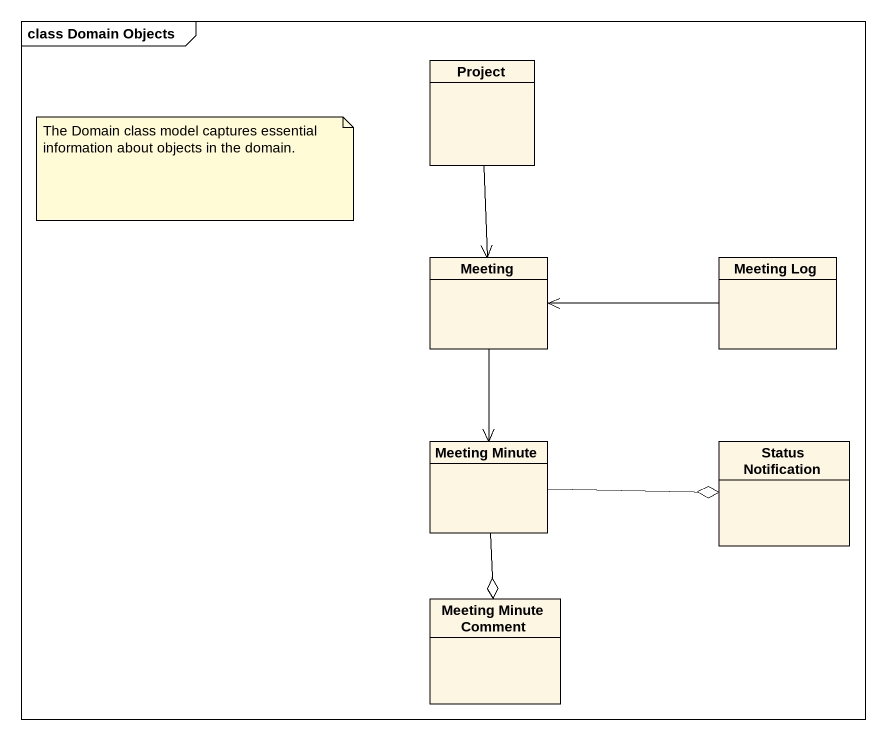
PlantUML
@startuml
mainframe class Domain Objects
hide circle
hide empty members
class Project
class Meeting
class "Meeting Log" as Meeting_Log
class "Meeting Minute" as Meeting_Minute
class "Status Notification" as Status_Notification
class "Meeting Minute Comment" as Meeting_Minute_Comment
Project --> Meeting
Meeting --> Meeting_Minute
Meeting_Log -left-> Meeting
Meeting_Minute -right-o Status_Notification
Meeting_Minute --o Meeting_Minute_Comment
note as N1
  The Domain class model captures essential information about objects in the domain.
end note
@enduml
